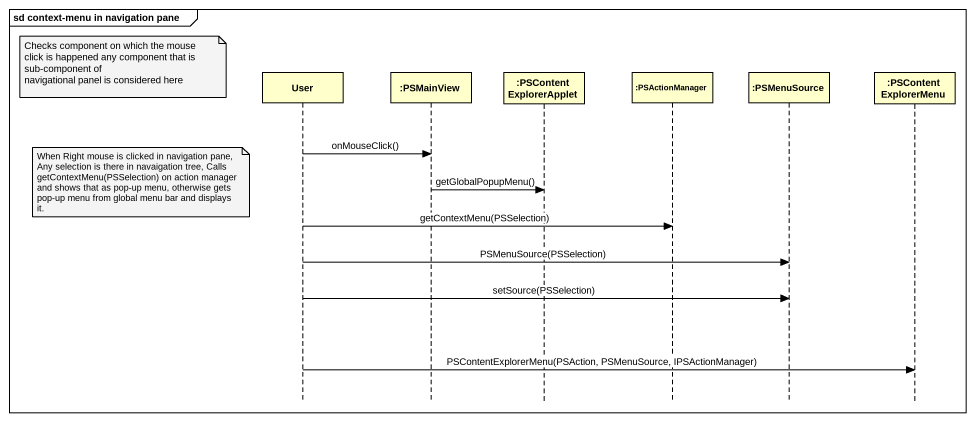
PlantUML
@startuml
mainframe sd context-menu in navigation pane
hide footbox
participant User
participant ":PSMainView" as PSMainView
participant ":PSContentExplorerApplet" as PSContentExplorerApplet
participant ":PSActionManager" as PSActionManager
participant ":PSMenuSource" as PSMenuSource
participant ":PSContentExplorerMenu" as PSContentExplorerMenu

note left of User
  Checks component on which the mouse click is happened any component that is sub-component of
  navigational panel is considered here
end note
User -> PSMainView : onMouseClick()
note left of User
  When Right mouse is clicked in navigation pane,
  Any selection is there in navaigation tree, Calls getContextMenu(PSSelection) on action manager and shows that as pop-up menu, otherwise gets pop-up menu from global menu bar and displays it.
end note
PSMainView -> PSContentExplorerApplet : getGlobalPopupMenu()
User -> PSActionManager : getContextMenu(PSSelection)
User -> PSMenuSource : PSMenuSource(PSSelection)
User -> PSMenuSource : setSource(PSSelection)
User -> PSContentExplorerMenu : PSContentExplorerMenu(PSAction, PSMenuSource, IPSActionManager)
@enduml
